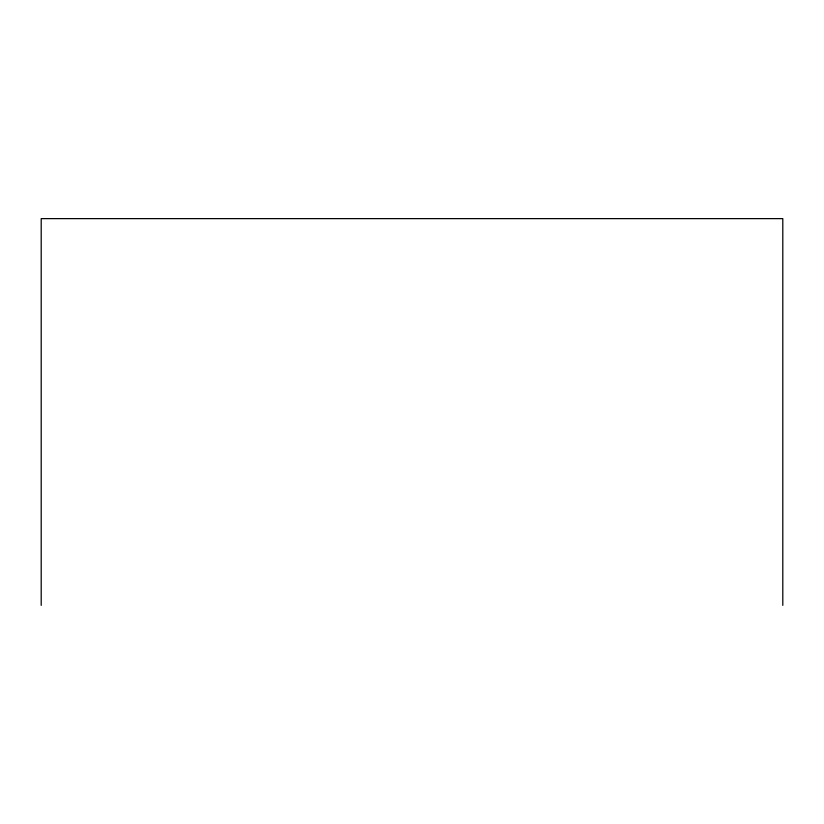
<?xml version="1.0" encoding="UTF-8"?>
<svg xmlns="http://www.w3.org/2000/svg" width="824" height="824" viewBox="0 0 824 824"><rect width="100%" height="100%" fill="white"/><g stroke="black" fill="none" stroke-linecap="round" stroke-linejoin="round"><path stroke-width="1.24" d="M782.8 605.372L782.8 218.628L41.2 218.628L41.2 605.372"/></g></svg>
